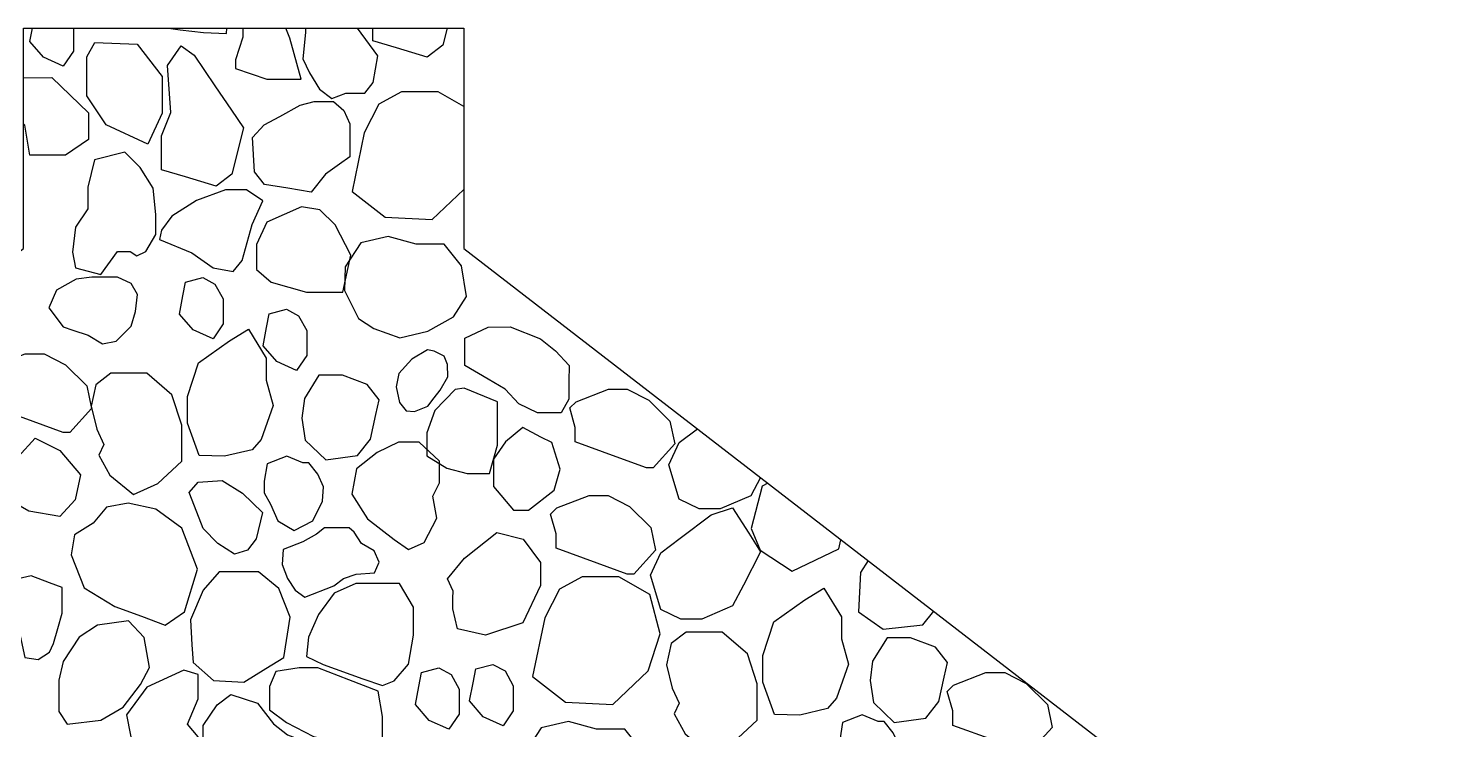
# Model space of a CAD drawing. Header units: millimetres. Extents: x -251401 to 377140, y -30451 to 275830.
# Drawn here: x 297351 to 299919, y 1785 to 3060 of the extents above; entities that cross this region are included whole.
import ezdxf

# ---------------------------------------------------------------- set-up
doc = ezdxf.new("R2010")
doc.units = ezdxf.units.MM
doc.layers.add('0-S8', color=8, linetype='Continuous')
doc.layers.add('A-WALL', color=4, linetype='Continuous')

# ---------------------------------------------------------------- blocks, each defined once
blk = doc.blocks.new('G24G4GGHG')
at = {"layer": '0-S8', "color": 8}
for points in [[(2690.9, 6000), (2690.9, 5958.4), (2672.5, 5931.2), (2636.4, 5947.4), (2611.7, 5976.2), (2616.3, 6000)], [(2863.6, 6000), (2884.7, 5997.4), (2926.9, 5992.2), (2968.9, 5990.5), (2969.3, 6000)], [(2998.8, 6000), (2998.8, 5983.8), (2985.5, 5942.5), (2985.4, 5926.7), (3042, 5907.3), (3104.7, 5907.3), (3083.8, 5981.8), (3076.5, 6000)], [(3112.4, 6000), (3112.4, 5992), (3107.5, 5944.5), (3119.6, 5918.8), (3137.9, 5889.4), (3160.1, 5872.5), (3185.6, 5882.3), (3220.3, 5882.3), (3235.3, 5901.2), (3243.8, 5949.6), (3207, 6000)], [(3369.7, 6000), (3361.9, 5969.5), (3333.5, 5947.4), (3277.6, 5964.3), (3234.4, 5977.3), (3234.4, 6000)], [(2600, 5910), (2651.8, 5910.8), (2718.1, 5846.5), (2718.1, 5797.8), (2676.2, 5769.5), (2611.8, 5769.5), (2602.9, 5823.7), (2600, 5826.2)], [(3400, 5857.8), (3353.5, 5884.3), (3286.9, 5884.3), (3245.8, 5862.1), (3219.2, 5809.9), (3197, 5703.4), (3256.9, 5656.9), (3342.4, 5652.4), (3400, 5707)], [(3938.7, 5183.7), (3921.5, 5150.5), (3865.4, 5126.6), (3827.2, 5126.6), (3790.9, 5144.2), (3772.4, 5206.6), (3790.9, 5247.1), (3824.2, 5272.2)], [(3951.9, 5173.5), (3941.7, 5167.9), (3922, 5091.3), (3938, 5051.8), (3996.1, 5013.6), (4081.3, 5054.3), (4084.9, 5070.7)], [(4134.2, 5032.7), (4120.5, 5011.2), (4116.8, 4939.5), (4161.7, 4908.3), (4233.4, 4915.8), (4253.5, 4940.5)]]:
    blk.add_lwpolyline(points, dxfattribs=at)
for points in [[(2729.6, 5974), (2806.7, 5970.8), (2852.2, 5912.2), (2852.2, 5846), (2826.2, 5789.6), (2750.1, 5824.8), (2715.5, 5877.5), (2715.5, 5948)], [(2886.8, 5967.8), (2910, 5950.9), (2947.9, 5895.1), (2978, 5850.9), (2999.8, 5818.8), (2978.5, 5735.1), (2950, 5713), (2894.2, 5729.9), (2850.9, 5742.9), (2851, 5804.6), (2867.9, 5846.7), (2861.6, 5932.1)], [(3019.5, 5739), (3016.3, 5801.7), (3037.6, 5824.4), (3065.5, 5839.8), (3102.7, 5860.4), (3128.4, 5866.8), (3163.1, 5866.8), (3182, 5850.5), (3192.8, 5826.1), (3192.8, 5766.5), (3174.2, 5753.2), (3148.5, 5734.8), (3122.7, 5702.3), (3080.5, 5709.3), (3038.2, 5716.2)], [(2694.9, 5564.6), (2740.8, 5552.3), (2771.1, 5594.1), (2794.1, 5594.1), (2806.2, 5586.5), (2822.4, 5594.2), (2840.6, 5625.4), (2840.6, 5661.4), (2835.8, 5709.2), (2812.3, 5747.2), (2784, 5774.7), (2728.9, 5760.9), (2717.2, 5711.2), (2717.2, 5671.6), (2694.9, 5638.4), (2689.2, 5593.1)], [(2847.3, 5616), (2906.2, 5591.8), (2944.8, 5564.7), (2981.2, 5558.3), (2997.4, 5578), (3015.3, 5643.2), (3034.9, 5686.4), (3005.5, 5706.6), (2966.8, 5706.6), (2914.4, 5687.3), (2869.7, 5658.5), (2851.1, 5632.9)], [(3105, 5675.6), (3042, 5647.7), (3023.3, 5606.8), (3023.3, 5561.7), (3049.8, 5538.8), (3114.4, 5520.2), (3180.3, 5520.2), (3194.6, 5587.5), (3166, 5642.7), (3138.3, 5669.9)], [(3208.6, 5472.4), (3236.7, 5454.7), (3284, 5437.6), (3334.7, 5449.6), (3381.1, 5475.4), (3404.7, 5512.3), (3395.8, 5568.1), (3364.2, 5607.5), (3313.2, 5607.5), (3262.3, 5621.4), (3212.8, 5609.8), (3184.3, 5566.6), (3183.5, 5523.4)], [(2695.6, 5544.1), (2660, 5523.9), (2646.5, 5492.1), (2672.5, 5457.4), (2689.8, 5451.6), (2717.9, 5442.3), (2743.8, 5426.6), (2768.8, 5431.4), (2795.8, 5458.4), (2803.5, 5485.3), (2807.4, 5516.2), (2795.8, 5536.4), (2770.8, 5547.9), (2724.5, 5547.9)], [(2926, 5547.2), (2948, 5535.2), (2962.7, 5508.5), (2962.7, 5462.9), (2944.4, 5435.7), (2908.2, 5451.9), (2883.6, 5480.7), (2889.9, 5513.7), (2894.7, 5538.9)], [(3077.9, 5489.5), (3099.9, 5477.5), (3114.6, 5450.8), (3114.6, 5405.2), (3096.2, 5378), (3060.1, 5394.2), (3035.4, 5423), (3041.7, 5456), (3046.5, 5481.2)], [(2919.3, 5223.6), (2898.1, 5282.2), (2898.1, 5330.8), (2918, 5391.9), (2974.2, 5431.8), (3009.1, 5453), (3040.8, 5400.8), (3040.8, 5360.7), (3053.4, 5314.6), (3031.6, 5252.9), (3015.3, 5234.2), (2965.4, 5222.3)], [(3444.1, 5456.8), (3484, 5457.3), (3539.1, 5435.7), (3566.5, 5413.6), (3591.5, 5387.4), (3590.4, 5358.4), (3590.4, 5326), (3576.7, 5301), (3534, 5301), (3499.9, 5317.4), (3474.8, 5344.2), (3444.1, 5362.4), (3401.9, 5387.4), (3401.9, 5414.7), (3401.9, 5436.9)], [(2544.5, 5385.9), (2603.4, 5408.6), (2637.6, 5408.6), (2676.7, 5388.7), (2715.2, 5350.3), (2723.7, 5309), (2684.6, 5265.7), (2672.5, 5265.7), (2617.7, 5285.6), (2543, 5312.7), (2543, 5338.9), (2533, 5374.5)], [(3334, 5415.5), (3305.7, 5398.8), (3281.8, 5372.9), (3277, 5348.5), (3283.4, 5320.2), (3295.3, 5304.7), (3310.1, 5303.9), (3334.4, 5313.5), (3346, 5328.6), (3356.8, 5342.6), (3370.7, 5366.9), (3370.3, 5388.8), (3364, 5404), (3346, 5413.1)], [(2756.8, 5188), (2799.7, 5152.5), (2844.2, 5172.7), (2887.6, 5213.2), (2887.6, 5278.8), (2869.9, 5333.6), (2824.4, 5373.1), (2758.8, 5373.1), (2731.6, 5352.3), (2723.2, 5313.3), (2733.6, 5271.4), (2745.9, 5243.8), (2737, 5224.5)], [(3224.5, 5352.7), (3179.3, 5369.5), (3136.8, 5369.5), (3110.3, 5327.1), (3105.8, 5291.7), (3112, 5251.8), (3149.2, 5215.6), (3206.8, 5223.5), (3230.7, 5253.6), (3240.4, 5297.9), (3246.4, 5324.8)], [(3384.3, 5343.8), (3347.4, 5305.4), (3332.9, 5264.9), (3332.9, 5222.9), (3369.1, 5200.5), (3406.1, 5191.1), (3446.6, 5191.1), (3461.1, 5242.5), (3461.1, 5292.4), (3461.1, 5321.3), (3400.3, 5346)], [(3603.7, 5321.4), (3662.7, 5344.1), (3696.8, 5344.1), (3736, 5324.2), (3774.4, 5285.8), (3782.9, 5244.6), (3743.8, 5201.2), (3731.7, 5201.2), (3676.9, 5221.1), (3602.2, 5248.2), (3602.2, 5274.4), (3592.2, 5310)], [(3507.4, 5274.3), (3475.6, 5248.3), (3453.8, 5216.8), (3453.8, 5167.2), (3490.1, 5124.5), (3517.6, 5124.5), (3563.9, 5160.7), (3574.8, 5199.1), (3559.6, 5247.5), (3540, 5257)], [(2621.5, 5255.3), (2666.1, 5233), (2703.5, 5188.5), (2694, 5143.1), (2666.1, 5112.9), (2609.9, 5122.6), (2566.7, 5147.4), (2560, 5171.7), (2574.1, 5194.9), (2590.3, 5221.3)], [(3299.3, 5052.6), (3327.7, 5065.3), (3351, 5109.8), (3343.4, 5149.7), (3356, 5174), (3356, 5213.5), (3318.6, 5247.9), (3281.1, 5247.9), (3242.6, 5229.2), (3205.2, 5199.3), (3196.6, 5153.3), (3224.9, 5108.8), (3273.5, 5071.3)], [(3078.6, 5222.7), (3042.8, 5208.8), (3037.6, 5176.9), (3037.6, 5155.6), (3048.9, 5135.5), (3062, 5105), (3091.7, 5087.6), (3125.7, 5105), (3143.2, 5140.7), (3145.3, 5166.5), (3134.9, 5190), (3118.7, 5210.5), (3107.8, 5210.5)], [(2917.3, 5175.1), (2961.2, 5178.4), (2997.9, 5155.4), (3034.1, 5119.8), (3022.6, 5072.1), (3007.2, 5051.9), (2983.6, 5044.2), (2952.9, 5063.9), (2926.6, 5090.8), (2910.7, 5131.3), (2901, 5156.2)], [(2686.5, 5043.3), (2710.5, 4983.3), (2766.2, 4949.5), (2814.7, 4931.5), (2857.8, 4915.6), (2892.7, 4939.7), (2916.2, 5017.1), (2887.8, 5091.8), (2840.3, 5126.1), (2790.2, 5137), (2750.9, 5129.9), (2726.9, 5100.5), (2693.1, 5079.2)], [(3568.8, 5128.3), (3627.8, 5151), (3662, 5151), (3701.1, 5131.1), (3739.5, 5092.7), (3748.1, 5051.5), (3708.9, 5008.1), (3696.8, 5008.1), (3642, 5028), (3567.4, 5055.1), (3567.4, 5081.3), (3557.4, 5116.9)], [(3757.6, 4943.9), (3739.1, 5006.4), (3757.6, 5046.9), (3793, 5073.5), (3849, 5115.6), (3888.2, 5128.8), (3917.5, 5082.4), (3938.9, 5048.5), (3907.7, 4988.1), (3888.2, 4950.2), (3832.1, 4926.3), (3793.8, 4926.3)], [(3107.7, 5066.9), (3071.8, 5052.6), (3069.9, 5025.4), (3079.8, 5000), (3093.4, 4979), (3111.4, 4966), (3164, 4987), (3181.4, 5000), (3204.3, 5008.1), (3237.7, 5010.6), (3246.4, 5029.7), (3237.1, 5050.2), (3214.2, 5063.8), (3200.6, 5084.2), (3191.9, 5092.2), (3164.6, 5092.2), (3146.7, 5092.2), (3132.4, 5080.5)], [(3380.4, 4977.3), (3370.4, 4999.6), (3401.1, 5036.8), (3459.8, 5084), (3507.9, 5071.6), (3539.3, 5029.4), (3539.3, 4987.2), (3507, 4919.4), (3439.2, 4897), (3388.7, 4908.6), (3379.9, 4945.3), (3379.9, 4964.5)], [(2905.8, 4879.9), (2908.6, 4847.6), (2945.4, 4814.7), (3000.1, 4811.9), (3040.3, 4836.4), (3073.1, 4856.5), (3084.3, 4930.1), (3063.7, 4981.9), (3026.9, 5012), (2955.5, 5012), (2926.5, 4979.1), (2903.6, 4925.1)], [(2602.7, 4856.3), (2626.6, 4852.8), (2647.3, 4866.3), (2654.9, 4881.8), (2662.5, 4909.2), (2670.3, 4937.4), (2670.3, 4983.8), (2647.3, 4992.5), (2614.2, 5004.9), (2590.8, 4999.5), (2586.5, 4977.3), (2582.5, 4957), (2585.3, 4941.8), (2590.7, 4913)], [(3114.2, 4858.2), (3144.4, 4843.9), (3216.7, 4818.1), (3252.1, 4805.5), (3273.6, 4814.2), (3299.3, 4844.4), (3308.7, 4897.3), (3308.7, 4948.3), (3283, 4991.3), (3203.8, 4991.3), (3164.7, 4973.5), (3136, 4934.9), (3117.6, 4893.8)], [(3547, 4928.8), (3524.8, 4822.3), (3584.8, 4775.7), (3670.3, 4771.2), (3734.6, 4832.2), (3756.8, 4899.9), (3738, 4970.9), (3681.4, 5003.1), (3614.7, 5003.1), (3573.7, 4980.9)], [(3964.3, 4753.3), (3943.1, 4811.9), (3943.1, 4860.5), (3963.1, 4921.6), (4019.2, 4961.5), (4054.1, 4982.7), (4085.8, 4930.5), (4085.8, 4890.4), (4098.4, 4844.3), (4076.6, 4782.6), (4060.4, 4763.9), (4010.5, 4752)], [(2679.8, 4735.3), (2740.6, 4743), (2781, 4766.4), (2812.6, 4807.7), (2829.1, 4838.3), (2819.4, 4892.8), (2790.7, 4923.4), (2734.8, 4915.6), (2701.2, 4893.3), (2672.5, 4849.5), (2664.2, 4815.5), (2664.2, 4758.6)], [(3801.8, 4717.7), (3844.8, 4682.1), (3889.2, 4702.4), (3932.7, 4742.8), (3932.7, 4808.5), (3914.9, 4863.3), (3869.4, 4902.7), (3803.8, 4902.7), (3776.6, 4882), (3768.2, 4843), (3778.6, 4801.1), (3790.9, 4773.4), (3782, 4754.2)], [(4256.6, 4875.6), (4211.5, 4892.4), (4168.9, 4892.4), (4142.4, 4849.9), (4138, 4814.6), (4144.2, 4774.7), (4181.3, 4738.4), (4238.9, 4746.4), (4262.8, 4776.5), (4272.6, 4820.7), (4278.5, 4847.7)], [(2829.8, 4615.5), (2865.2, 4635), (2902.7, 4635), (2917.2, 4666.6), (2917.2, 4712.3), (2897.9, 4735.6), (2917.7, 4781.4), (2917.7, 4826), (2891.3, 4833.6), (2824.3, 4802.7), (2787.3, 4752.5), (2801, 4681.5), (2812.4, 4622.5)], [(3058.7, 4830.9), (3047.2, 4804), (3047.2, 4761.2), (3077.7, 4738.7), (3126.7, 4713.1), (3159.4, 4704.7), (3181.9, 4684.4), (3209.7, 4668.5), (3240.2, 4668.5), (3252.1, 4702), (3252.1, 4749.3), (3244.6, 4795.2), (3191.2, 4815.9), (3134.5, 4837.9), (3101.1, 4837.9)], [(3354.7, 4837.7), (3376.7, 4825.7), (3391.4, 4798.9), (3391.4, 4753.4), (3373, 4726.1), (3336.9, 4742.4), (3312.2, 4771.2), (3318.5, 4804.2), (3323.3, 4829.4)], [(3452.9, 4844.1), (3474.9, 4832.1), (3489.6, 4805.3), (3489.6, 4759.8), (3471.3, 4732.5), (3435.1, 4748.8), (3410.5, 4777.6), (3416.8, 4810.6), (3421.6, 4835.8)], [(4289.3, 4806.5), (4348.3, 4829.2), (4382.5, 4829.2), (4421.6, 4809.3), (4460, 4770.9), (4468.6, 4729.7), (4429.4, 4686.3), (4417.3, 4686.3), (4362.5, 4706.2), (4287.9, 4733.3), (4287.9, 4759.5), (4277.9, 4795.1)], [(2976.6, 4789.3), (3025.1, 4773.4), (3054.3, 4736.3), (3080, 4716.3), (3124.6, 4699.1), (3156.8, 4686.8), (3175.5, 4664.8), (3161.8, 4623.1), (3109.2, 4603.1), (3046.9, 4594.6), (2989.1, 4604.3), (2936.5, 4620.3), (2926.8, 4681.4), (2926.8, 4732.8), (2952, 4770.5)], [(4123.6, 4752.4), (4087.8, 4738.4), (4082.6, 4706.6), (4082.6, 4685.2), (4093.9, 4665.2), (4107, 4634.7), (4136.7, 4617.2), (4170.7, 4634.7), (4188.2, 4670.4), (4190.4, 4696.1), (4179.9, 4719.7), (4163.7, 4740.2), (4152.8, 4740.2)], [(3536.5, 4591.3), (3564.6, 4573.6), (3611.9, 4556.4), (3662.6, 4568.4), (3709, 4594.2), (3732.6, 4631.1), (3723.7, 4687), (3692.1, 4726.3), (3641.1, 4726.3), (3590.1, 4740.2), (3540.7, 4728.6), (3512.1, 4685.4), (3511.4, 4642.2)]]:
    blk.add_lwpolyline(points, close=True, dxfattribs=at)

msp = doc.modelspace()

# ---------------------------------------------------------------- linework, layer by layer
at = {"layer": 'A-WALL'}
msp.add_lwpolyline([(294742.5, 959.856), (295142.5, 959.856), (297342.5, 2659.856), (297342.5, 3059.856), (298142.5, 3059.856), (298142.5, 2659.856), (300342.5, 959.856), (300742.5, 959.856), (300742.5, -2940.144), (291742.5, -2940.144), (291742.5, -320.144), (294742.5, -320.144)], close=True, dxfattribs=at)

# ---------------------------------------------------------------- block references
msp.add_blockref('G24G4GGHG', (294742.5, -2940.144), dxfattribs=at)

doc.saveas('drawing.dxf')
